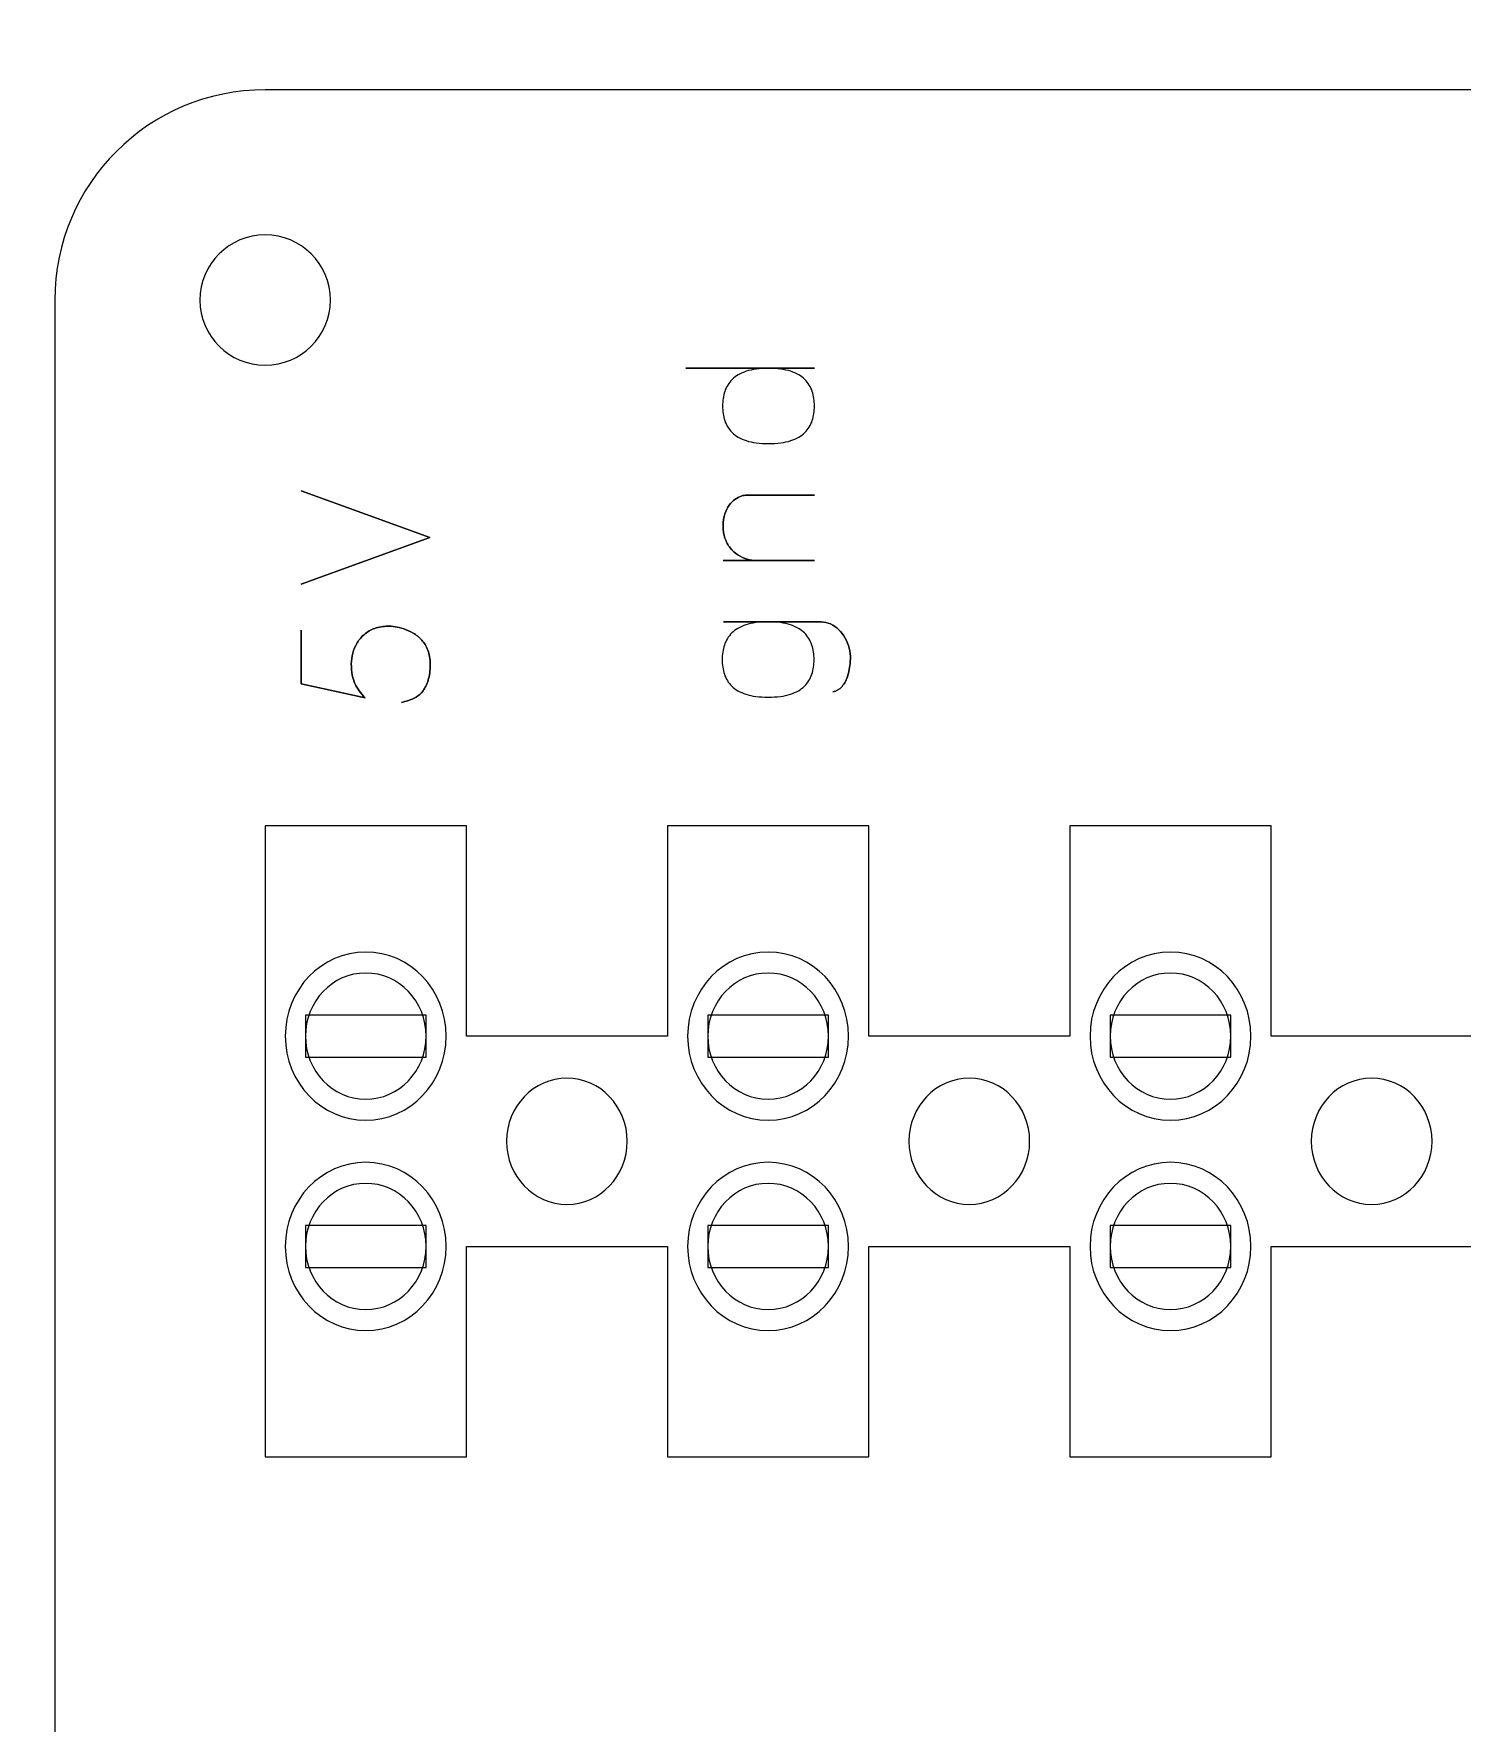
# Model space of a CAD drawing. Extents: x -1020 to 856, y -646 to 1108.
# Drawn here: x 450.5 to 484.46, y 705.16 to 745.33 of the extents above; entities that cross this region are included whole.
import ezdxf

# ---------------------------------------------------------------- set-up
doc = ezdxf.new("R2010")
doc.units = 0
doc.header["$MEASUREMENT"] = 0
doc.layers.add('LAYER_1', color=7, linetype='CONTINUOUS')

msp = doc.modelspace()

# ---------------------------------------------------------------- linework, layer by layer
at = {"layer": 'LAYER_1', "color": 250}
for points, knots in [([(581.5, 670), (581.5, 670), (581.5, 793), (581.5, 793), (581.5, 793), (581.5, 795.761), (579.261, 798), (576.5, 798), (576.5, 798), (576.5, 798), (333.5, 798), (333.5, 798), (333.5, 798), (330.739, 798), (328.5, 795.761), (328.5, 793), (328.5, 793), (328.5, 793), (328.5, 670), (328.5, 670), (328.5, 670), (328.5, 667.239), (330.739, 665), (333.5, 665), (333.5, 665), (333.5, 665), (576.5, 665), (576.5, 665), (576.5, 665), (579.261, 665), (581.5, 667.239), (581.5, 670)], [0, 0, 0, 0, 0.125, 0.125, 0.125, 0.125, 0.25, 0.25, 0.25, 0.25, 0.375, 0.375, 0.375, 0.375, 0.5, 0.5, 0.5, 0.5, 0.625, 0.625, 0.625, 0.625, 0.75, 0.75, 0.75, 0.75, 0.875, 0.875, 0.875, 0.875, 1, 1, 1, 1]), ([(566, 679), (566, 679), (456, 679), (456, 679), (456, 679), (453.2391, 679), (451, 681.2391), (451, 684), (451, 684), (451, 684), (451, 739), (451, 739), (451, 739), (451, 741.7609), (453.2391, 744), (456, 744), (456, 744), (456, 744), (566, 744), (566, 744), (566, 744), (568.7609, 744), (571, 741.7609), (571, 739), (571, 739), (571, 739), (571, 684), (571, 684), (571, 684), (571, 681.2391), (568.7609, 679), (566, 679)], [0, 0, 0, 0, 0.125, 0.125, 0.125, 0.125, 0.25, 0.25, 0.25, 0.25, 0.375, 0.375, 0.375, 0.375, 0.5, 0.5, 0.5, 0.5, 0.625, 0.625, 0.625, 0.625, 0.75, 0.75, 0.75, 0.75, 0.875, 0.875, 0.875, 0.875, 1, 1, 1, 1]), ([(454.45, 739), (454.45, 739.8559), (455.1441, 740.55), (456, 740.55), (456, 740.55), (456.8559, 740.55), (457.55, 739.8559), (457.55, 739), (457.55, 739), (457.55, 738.1441), (456.8559, 737.45), (456, 737.45), (456, 737.45), (455.1441, 737.45), (454.45, 738.1441), (454.45, 739)], [0, 0, 0, 0, 0.25, 0.25, 0.25, 0.25, 0.5, 0.5, 0.5, 0.5, 0.75, 0.75, 0.75, 0.75, 1, 1, 1, 1]), ([(454.45, 739), (454.45, 739.8559), (455.1441, 740.55), (456, 740.55), (456, 740.55), (456.8559, 740.55), (457.55, 739.8559), (457.55, 739), (457.55, 739), (457.55, 738.1441), (456.8559, 737.45), (456, 737.45), (456, 737.45), (455.1441, 737.45), (454.45, 738.1441), (454.45, 739)], [0, 0, 0, 0, 0.25, 0.25, 0.25, 0.25, 0.5, 0.5, 0.5, 0.5, 0.75, 0.75, 0.75, 0.75, 1, 1, 1, 1]), ([(465.9971, 737.3814), (465.9971, 737.3814), (469.0578, 737.3814), (469.0578, 737.3814), (469.0578, 737.3814), (469.0578, 737.3814), (465.9971, 737.3814), (465.9971, 737.3814)], [0, 0, 0, 0, 0.5, 0.5, 0.5, 0.5, 1, 1, 1, 1]), ([(466.8734, 736.4797), (466.8727, 736.6032), (466.8896, 736.7189), (466.9249, 736.8269), (466.9249, 736.8269), (466.9602, 736.9348), (467.0195, 737.0301), (467.102, 737.1126), (467.102, 737.1126), (467.1846, 737.1952), (467.2967, 737.2594), (467.4379, 737.3059), (467.4379, 737.3059), (467.579, 737.3525), (467.7546, 737.3765), (467.9656, 737.3772), (467.9656, 737.3772), (468.1766, 737.3765), (468.3522, 737.3525), (468.4934, 737.3059), (468.4934, 737.3059), (468.6345, 737.2594), (468.7467, 737.1952), (468.8292, 737.1126), (468.8292, 737.1126), (468.9118, 737.0301), (468.971, 736.9348), (469.0063, 736.8269), (469.0063, 736.8269), (469.0416, 736.7189), (469.0585, 736.6032), (469.0578, 736.4797), (469.0578, 736.4797), (469.0585, 736.3563), (469.0416, 736.2405), (469.0063, 736.1333), (469.0063, 736.1333), (468.971, 736.0253), (468.9118, 735.9308), (468.8292, 735.849), (468.8292, 735.849), (468.7467, 735.7671), (468.6345, 735.7029), (468.4934, 735.6571), (468.4934, 735.6571), (468.3522, 735.6105), (468.1766, 735.5872), (467.9656, 735.5865), (467.9656, 735.5865), (467.7546, 735.5872), (467.579, 735.6105), (467.4379, 735.6571), (467.4379, 735.6571), (467.2967, 735.7029), (467.1846, 735.7671), (467.102, 735.849), (467.102, 735.849), (467.0195, 735.9308), (466.9602, 736.0253), (466.9249, 736.1333), (466.9249, 736.1333), (466.8896, 736.2405), (466.8727, 736.3563), (466.8734, 736.4797)], [0, 0, 0, 0, 0.0625, 0.0625, 0.0625, 0.0625, 0.125, 0.125, 0.125, 0.125, 0.1875, 0.1875, 0.1875, 0.1875, 0.25, 0.25, 0.25, 0.25, 0.3125, 0.3125, 0.3125, 0.3125, 0.375, 0.375, 0.375, 0.375, 0.4375, 0.4375, 0.4375, 0.4375, 0.5, 0.5, 0.5, 0.5, 0.5625, 0.5625, 0.5625, 0.5625, 0.625, 0.625, 0.625, 0.625, 0.6875, 0.6875, 0.6875, 0.6875, 0.75, 0.75, 0.75, 0.75, 0.8125, 0.8125, 0.8125, 0.8125, 0.875, 0.875, 0.875, 0.875, 0.9375, 0.9375, 0.9375, 0.9375, 1, 1, 1, 1]), ([(466.8734, 736.4797), (466.8727, 736.6032), (466.8896, 736.7189), (466.9249, 736.8269), (466.9249, 736.8269), (466.9602, 736.9348), (467.0195, 737.0301), (467.102, 737.1126), (467.102, 737.1126), (467.1846, 737.1952), (467.2967, 737.2594), (467.4379, 737.3059), (467.4379, 737.3059), (467.579, 737.3525), (467.7546, 737.3765), (467.9656, 737.3772), (467.9656, 737.3772), (468.1766, 737.3765), (468.3522, 737.3525), (468.4934, 737.3059), (468.4934, 737.3059), (468.6345, 737.2594), (468.7467, 737.1952), (468.8292, 737.1126), (468.8292, 737.1126), (468.9118, 737.0301), (468.971, 736.9348), (469.0063, 736.8269), (469.0063, 736.8269), (469.0416, 736.7189), (469.0585, 736.6032), (469.0578, 736.4797), (469.0578, 736.4797), (469.0585, 736.3563), (469.0416, 736.2405), (469.0063, 736.1333), (469.0063, 736.1333), (468.971, 736.0253), (468.9118, 735.9308), (468.8292, 735.849), (468.8292, 735.849), (468.7467, 735.7671), (468.6345, 735.7029), (468.4934, 735.6571), (468.4934, 735.6571), (468.3522, 735.6105), (468.1766, 735.5872), (467.9656, 735.5865), (467.9656, 735.5865), (467.7546, 735.5872), (467.579, 735.6105), (467.4379, 735.6571), (467.4379, 735.6571), (467.2967, 735.7029), (467.1846, 735.7671), (467.102, 735.849), (467.102, 735.849), (467.0195, 735.9308), (466.9602, 736.0253), (466.9249, 736.1333), (466.9249, 736.1333), (466.8896, 736.2405), (466.8727, 736.3563), (466.8734, 736.4797)], [0, 0, 0, 0, 0.0625, 0.0625, 0.0625, 0.0625, 0.125, 0.125, 0.125, 0.125, 0.1875, 0.1875, 0.1875, 0.1875, 0.25, 0.25, 0.25, 0.25, 0.3125, 0.3125, 0.3125, 0.3125, 0.375, 0.375, 0.375, 0.375, 0.4375, 0.4375, 0.4375, 0.4375, 0.5, 0.5, 0.5, 0.5, 0.5625, 0.5625, 0.5625, 0.5625, 0.625, 0.625, 0.625, 0.625, 0.6875, 0.6875, 0.6875, 0.6875, 0.75, 0.75, 0.75, 0.75, 0.8125, 0.8125, 0.8125, 0.8125, 0.875, 0.875, 0.875, 0.875, 0.9375, 0.9375, 0.9375, 0.9375, 1, 1, 1, 1]), ([(456.8586, 734.4635), (456.8586, 734.4635), (459.9108, 733.3544), (459.9108, 733.3544), (459.9108, 733.3544), (459.9108, 733.3544), (456.8586, 732.2453), (456.8586, 732.2453), (456.8586, 732.2453), (456.8586, 732.2453), (459.9108, 733.3544), (459.9108, 733.3544), (459.9108, 733.3544), (459.9108, 733.3544), (456.8586, 734.4635), (456.8586, 734.4635)], [0, 0, 0, 0, 0.25, 0.25, 0.25, 0.25, 0.5, 0.5, 0.5, 0.5, 0.75, 0.75, 0.75, 0.75, 1, 1, 1, 1]), ([(469.0578, 734.363), (469.0571, 734.363), (469.0366, 734.363), (468.9964, 734.363), (468.9964, 734.363), (468.9569, 734.363), (468.9026, 734.363), (468.8341, 734.363), (468.8341, 734.363), (468.765, 734.363), (468.6874, 734.363), (468.5999, 734.363), (468.5999, 734.363), (468.5131, 734.363), (468.4221, 734.363), (468.3269, 734.363), (468.3269, 734.363), (468.2309, 734.363), (468.1371, 734.363), (468.0439, 734.363), (468.0439, 734.363), (467.9508, 734.363), (467.8633, 734.363), (467.7829, 734.363), (467.7829, 734.363), (467.7017, 734.363), (467.6326, 734.363), (467.574, 734.363), (467.574, 734.363), (467.5162, 734.363), (467.4745, 734.363), (467.4491, 734.363), (467.4491, 734.363), (467.4096, 734.363), (467.3652, 734.3553), (467.3165, 734.3384), (467.3165, 734.3384), (467.2671, 734.3221), (467.2177, 734.296), (467.1683, 734.26), (467.1683, 734.26), (467.1182, 734.2241), (467.0724, 734.1782), (467.03, 734.121), (467.03, 734.121), (466.9877, 734.0632), (466.9538, 733.994), (466.9277, 733.9136), (466.9277, 733.9136), (466.9016, 733.8325), (466.8875, 733.7379), (466.8861, 733.6307), (466.8861, 733.6307), (466.8861, 733.522), (466.9009, 733.424), (466.9306, 733.3365), (466.9306, 733.3365), (466.9609, 733.249), (467.0025, 733.1721), (467.0554, 733.1058), (467.0554, 733.1058), (467.1084, 733.0394), (467.169, 732.9844), (467.2382, 732.94), (467.2382, 732.94), (467.3066, 732.8948), (467.3793, 732.8616), (467.4569, 732.8391), (467.4569, 732.8391), (467.5338, 732.8165), (467.6121, 732.8052), (467.6904, 732.8052), (467.6904, 732.8052), (467.6121, 732.8052), (467.5338, 732.8165), (467.4569, 732.8391), (467.4569, 732.8391), (467.3793, 732.8616), (467.3066, 732.8948), (467.2382, 732.94), (467.2382, 732.94), (467.169, 732.9844), (467.1084, 733.0394), (467.0554, 733.1058), (467.0554, 733.1058), (467.0025, 733.1721), (466.9609, 733.249), (466.9306, 733.3365), (466.9306, 733.3365), (466.9009, 733.424), (466.8861, 733.522), (466.8861, 733.6307), (466.8861, 733.6307), (466.8875, 733.7379), (466.9016, 733.8325), (466.9277, 733.9136), (466.9277, 733.9136), (466.9538, 733.994), (466.9877, 734.0632), (467.03, 734.121), (467.03, 734.121), (467.0724, 734.1782), (467.1182, 734.2241), (467.1683, 734.26), (467.1683, 734.26), (467.2177, 734.296), (467.2671, 734.3221), (467.3165, 734.3384), (467.3165, 734.3384), (467.3652, 734.3553), (467.4096, 734.363), (467.4491, 734.363), (467.4491, 734.363), (467.4745, 734.363), (467.5162, 734.363), (467.574, 734.363), (467.574, 734.363), (467.6326, 734.363), (467.7017, 734.363), (467.7829, 734.363), (467.7829, 734.363), (467.8633, 734.363), (467.9508, 734.363), (468.0439, 734.363), (468.0439, 734.363), (468.1371, 734.363), (468.2309, 734.363), (468.3269, 734.363), (468.3269, 734.363), (468.4221, 734.363), (468.5131, 734.363), (468.5999, 734.363), (468.5999, 734.363), (468.6874, 734.363), (468.765, 734.363), (468.8341, 734.363), (468.8341, 734.363), (468.9026, 734.363), (468.9569, 734.363), (468.9964, 734.363), (468.9964, 734.363), (469.0366, 734.363), (469.0571, 734.363), (469.0578, 734.363)], [0, 0, 0, 0, 0.0277778, 0.0277778, 0.0277778, 0.0277778, 0.0555556, 0.0555556, 0.0555556, 0.0555556, 0.0833333, 0.0833333, 0.0833333, 0.0833333, 0.1111111, 0.1111111, 0.1111111, 0.1111111, 0.1388889, 0.1388889, 0.1388889, 0.1388889, 0.1666667, 0.1666667, 0.1666667, 0.1666667, 0.1944444, 0.1944444, 0.1944444, 0.1944444, 0.2222222, 0.2222222, 0.2222222, 0.2222222, 0.25, 0.25, 0.25, 0.25, 0.2777778, 0.2777778, 0.2777778, 0.2777778, 0.3055556, 0.3055556, 0.3055556, 0.3055556, 0.3333333, 0.3333333, 0.3333333, 0.3333333, 0.3611111, 0.3611111, 0.3611111, 0.3611111, 0.3888889, 0.3888889, 0.3888889, 0.3888889, 0.4166667, 0.4166667, 0.4166667, 0.4166667, 0.4444444, 0.4444444, 0.4444444, 0.4444444, 0.4722222, 0.4722222, 0.4722222, 0.4722222, 0.5, 0.5, 0.5, 0.5, 0.5277778, 0.5277778, 0.5277778, 0.5277778, 0.5555556, 0.5555556, 0.5555556, 0.5555556, 0.5833333, 0.5833333, 0.5833333, 0.5833333, 0.6111111, 0.6111111, 0.6111111, 0.6111111, 0.6388889, 0.6388889, 0.6388889, 0.6388889, 0.6666667, 0.6666667, 0.6666667, 0.6666667, 0.6944444, 0.6944444, 0.6944444, 0.6944444, 0.7222222, 0.7222222, 0.7222222, 0.7222222, 0.75, 0.75, 0.75, 0.75, 0.7777778, 0.7777778, 0.7777778, 0.7777778, 0.8055556, 0.8055556, 0.8055556, 0.8055556, 0.8333333, 0.8333333, 0.8333333, 0.8333333, 0.8611111, 0.8611111, 0.8611111, 0.8611111, 0.8888889, 0.8888889, 0.8888889, 0.8888889, 0.9166667, 0.9166667, 0.9166667, 0.9166667, 0.9444444, 0.9444444, 0.9444444, 0.9444444, 0.9722222, 0.9722222, 0.9722222, 0.9722222, 1, 1, 1, 1]), ([(469.0578, 732.8052), (469.0578, 732.8052), (466.8861, 732.8052), (466.8861, 732.8052), (466.8861, 732.8052), (466.8861, 732.8052), (469.0578, 732.8052), (469.0578, 732.8052)], [0, 0, 0, 0, 0.5, 0.5, 0.5, 0.5, 1, 1, 1, 1]), ([(456.8586, 731.1489), (456.8586, 731.1489), (456.8586, 729.8789), (456.8586, 729.8789), (456.8586, 729.8789), (456.8586, 729.8789), (458.3741, 729.5402), (458.3741, 729.5402), (458.3741, 729.5402), (458.3233, 729.5995), (458.2775, 729.6559), (458.2372, 729.7103), (458.2372, 729.7103), (458.197, 729.7639), (458.1632, 729.8203), (458.1349, 729.8803), (458.1349, 729.8803), (458.1067, 729.9396), (458.0855, 730.0073), (458.0707, 730.0835), (458.0707, 730.0835), (458.0559, 730.159), (458.0481, 730.2493), (458.0481, 730.353), (458.0481, 730.353), (458.0481, 730.4377), (458.0594, 730.5224), (458.0827, 730.607), (458.0827, 730.607), (458.1053, 730.6917), (458.1399, 730.7721), (458.1857, 730.8483), (458.1857, 730.8483), (458.2323, 730.9252), (458.2902, 730.993), (458.36, 731.0522), (458.36, 731.0522), (458.4299, 731.1122), (458.5117, 731.1595), (458.6055, 731.1933), (458.6055, 731.1933), (458.6994, 731.2279), (458.8059, 731.2455), (458.9244, 731.2462), (458.9244, 731.2462), (458.9682, 731.247), (459.0232, 731.242), (459.0881, 731.2321), (459.0881, 731.2321), (459.153, 731.223), (459.2236, 731.206), (459.2984, 731.182), (459.2984, 731.182), (459.3732, 731.1581), (459.4473, 731.1242), (459.5206, 731.0812), (459.5206, 731.0812), (459.594, 731.0381), (459.661, 730.9831), (459.7217, 730.9168), (459.7217, 730.9168), (459.7824, 730.8504), (459.8311, 730.77), (459.8678, 730.6762), (459.8678, 730.6762), (459.9037, 730.5816), (459.9228, 730.4708), (459.9235, 730.3446), (459.9235, 730.3446), (459.9228, 730.1936), (459.9066, 730.0666), (459.8762, 729.9636), (459.8762, 729.9636), (459.8452, 729.8605), (459.805, 729.7766), (459.7542, 729.7117), (459.7542, 729.7117), (459.7034, 729.6461), (459.6476, 729.5953), (459.587, 729.5586), (459.587, 729.5586), (459.5263, 729.5219), (459.4656, 729.4944), (459.4049, 729.476), (459.4049, 729.476), (459.3442, 729.4577), (459.2885, 729.4436), (459.2377, 729.4344), (459.2377, 729.4344), (459.2885, 729.4436), (459.3442, 729.4577), (459.4049, 729.476), (459.4049, 729.476), (459.4656, 729.4944), (459.5263, 729.5219), (459.587, 729.5586), (459.587, 729.5586), (459.6476, 729.5953), (459.7034, 729.6461), (459.7542, 729.7117), (459.7542, 729.7117), (459.805, 729.7766), (459.8452, 729.8605), (459.8762, 729.9636), (459.8762, 729.9636), (459.9066, 730.0666), (459.9228, 730.1936), (459.9235, 730.3446), (459.9235, 730.3446), (459.9228, 730.4708), (459.9037, 730.5816), (459.8678, 730.6762), (459.8678, 730.6762), (459.8311, 730.77), (459.7824, 730.8504), (459.7217, 730.9168), (459.7217, 730.9168), (459.661, 730.9831), (459.594, 731.0381), (459.5206, 731.0812), (459.5206, 731.0812), (459.4473, 731.1242), (459.3732, 731.1581), (459.2984, 731.182), (459.2984, 731.182), (459.2236, 731.206), (459.153, 731.223), (459.0881, 731.2321), (459.0881, 731.2321), (459.0232, 731.242), (458.9682, 731.247), (458.9244, 731.2462), (458.9244, 731.2462), (458.8059, 731.2455), (458.6994, 731.2279), (458.6055, 731.1933), (458.6055, 731.1933), (458.5117, 731.1595), (458.4299, 731.1122), (458.36, 731.0522), (458.36, 731.0522), (458.2902, 730.993), (458.2323, 730.9252), (458.1857, 730.8483), (458.1857, 730.8483), (458.1399, 730.7721), (458.1053, 730.6917), (458.0827, 730.607), (458.0827, 730.607), (458.0594, 730.5224), (458.0481, 730.4377), (458.0481, 730.353), (458.0481, 730.353), (458.0481, 730.2493), (458.0559, 730.159), (458.0707, 730.0835), (458.0707, 730.0835), (458.0855, 730.0073), (458.1067, 729.9396), (458.1349, 729.8803), (458.1349, 729.8803), (458.1632, 729.8203), (458.197, 729.7639), (458.2372, 729.7103), (458.2372, 729.7103), (458.2775, 729.6559), (458.3233, 729.5995), (458.3741, 729.5402), (458.3741, 729.5402), (458.3741, 729.5402), (456.8586, 729.8789), (456.8586, 729.8789), (456.8586, 729.8789), (456.8586, 729.8789), (456.8586, 731.1489), (456.8586, 731.1489)], [0, 0, 0, 0, 0.0227273, 0.0227273, 0.0227273, 0.0227273, 0.0454545, 0.0454545, 0.0454545, 0.0454545, 0.0681818, 0.0681818, 0.0681818, 0.0681818, 0.0909091, 0.0909091, 0.0909091, 0.0909091, 0.1136364, 0.1136364, 0.1136364, 0.1136364, 0.1363636, 0.1363636, 0.1363636, 0.1363636, 0.1590909, 0.1590909, 0.1590909, 0.1590909, 0.1818182, 0.1818182, 0.1818182, 0.1818182, 0.2045455, 0.2045455, 0.2045455, 0.2045455, 0.2272727, 0.2272727, 0.2272727, 0.2272727, 0.25, 0.25, 0.25, 0.25, 0.2727273, 0.2727273, 0.2727273, 0.2727273, 0.2954545, 0.2954545, 0.2954545, 0.2954545, 0.3181818, 0.3181818, 0.3181818, 0.3181818, 0.3409091, 0.3409091, 0.3409091, 0.3409091, 0.3636364, 0.3636364, 0.3636364, 0.3636364, 0.3863636, 0.3863636, 0.3863636, 0.3863636, 0.4090909, 0.4090909, 0.4090909, 0.4090909, 0.4318182, 0.4318182, 0.4318182, 0.4318182, 0.4545455, 0.4545455, 0.4545455, 0.4545455, 0.4772727, 0.4772727, 0.4772727, 0.4772727, 0.5, 0.5, 0.5, 0.5, 0.5227273, 0.5227273, 0.5227273, 0.5227273, 0.5454545, 0.5454545, 0.5454545, 0.5454545, 0.5681818, 0.5681818, 0.5681818, 0.5681818, 0.5909091, 0.5909091, 0.5909091, 0.5909091, 0.6136364, 0.6136364, 0.6136364, 0.6136364, 0.6363636, 0.6363636, 0.6363636, 0.6363636, 0.6590909, 0.6590909, 0.6590909, 0.6590909, 0.6818182, 0.6818182, 0.6818182, 0.6818182, 0.7045455, 0.7045455, 0.7045455, 0.7045455, 0.7272727, 0.7272727, 0.7272727, 0.7272727, 0.75, 0.75, 0.75, 0.75, 0.7727273, 0.7727273, 0.7727273, 0.7727273, 0.7954545, 0.7954545, 0.7954545, 0.7954545, 0.8181818, 0.8181818, 0.8181818, 0.8181818, 0.8409091, 0.8409091, 0.8409091, 0.8409091, 0.8636364, 0.8636364, 0.8636364, 0.8636364, 0.8863636, 0.8863636, 0.8863636, 0.8863636, 0.9090909, 0.9090909, 0.9090909, 0.9090909, 0.9318182, 0.9318182, 0.9318182, 0.9318182, 0.9545455, 0.9545455, 0.9545455, 0.9545455, 0.9772727, 0.9772727, 0.9772727, 0.9772727, 1, 1, 1, 1]), ([(466.865, 730.4515), (466.8642, 730.575), (466.8812, 730.6907), (466.9165, 730.7987), (466.9165, 730.7987), (466.9517, 730.9066), (467.011, 731.0019), (467.0935, 731.0844), (467.0935, 731.0844), (467.1761, 731.167), (467.2883, 731.2312), (467.4294, 731.2777), (467.4294, 731.2777), (467.5705, 731.3243), (467.7462, 731.3483), (467.9571, 731.349), (467.9571, 731.349), (468.1681, 731.3483), (468.3438, 731.3243), (468.4849, 731.2777), (468.4849, 731.2777), (468.626, 731.2312), (468.7382, 731.167), (468.8207, 731.0844), (468.8207, 731.0844), (468.9033, 731.0019), (468.9626, 730.9066), (468.9978, 730.7987), (468.9978, 730.7987), (469.0331, 730.6907), (469.05, 730.575), (469.0493, 730.4515), (469.0493, 730.4515), (469.05, 730.3281), (469.0331, 730.2123), (468.9978, 730.1051), (468.9978, 730.1051), (468.9626, 729.9971), (468.9033, 729.9026), (468.8207, 729.8208), (468.8207, 729.8208), (468.7382, 729.7389), (468.626, 729.6747), (468.4849, 729.6289), (468.4849, 729.6289), (468.3438, 729.5823), (468.1681, 729.559), (467.9571, 729.5583), (467.9571, 729.5583), (467.7462, 729.559), (467.5705, 729.5823), (467.4294, 729.6289), (467.4294, 729.6289), (467.2883, 729.6747), (467.1761, 729.7389), (467.0935, 729.8208), (467.0935, 729.8208), (467.011, 729.9026), (466.9517, 729.9971), (466.9165, 730.1051), (466.9165, 730.1051), (466.8812, 730.2123), (466.8642, 730.3281), (466.865, 730.4515)], [0, 0, 0, 0, 0.0625, 0.0625, 0.0625, 0.0625, 0.125, 0.125, 0.125, 0.125, 0.1875, 0.1875, 0.1875, 0.1875, 0.25, 0.25, 0.25, 0.25, 0.3125, 0.3125, 0.3125, 0.3125, 0.375, 0.375, 0.375, 0.375, 0.4375, 0.4375, 0.4375, 0.4375, 0.5, 0.5, 0.5, 0.5, 0.5625, 0.5625, 0.5625, 0.5625, 0.625, 0.625, 0.625, 0.625, 0.6875, 0.6875, 0.6875, 0.6875, 0.75, 0.75, 0.75, 0.75, 0.8125, 0.8125, 0.8125, 0.8125, 0.875, 0.875, 0.875, 0.875, 0.9375, 0.9375, 0.9375, 0.9375, 1, 1, 1, 1]), ([(466.865, 730.4515), (466.8642, 730.575), (466.8812, 730.6907), (466.9165, 730.7987), (466.9165, 730.7987), (466.9517, 730.9066), (467.011, 731.0019), (467.0935, 731.0844), (467.0935, 731.0844), (467.1761, 731.167), (467.2883, 731.2312), (467.4294, 731.2777), (467.4294, 731.2777), (467.5705, 731.3243), (467.7462, 731.3483), (467.9571, 731.349), (467.9571, 731.349), (468.1681, 731.3483), (468.3438, 731.3243), (468.4849, 731.2777), (468.4849, 731.2777), (468.626, 731.2312), (468.7382, 731.167), (468.8207, 731.0844), (468.8207, 731.0844), (468.9033, 731.0019), (468.9626, 730.9066), (468.9978, 730.7987), (468.9978, 730.7987), (469.0331, 730.6907), (469.05, 730.575), (469.0493, 730.4515), (469.0493, 730.4515), (469.05, 730.3281), (469.0331, 730.2123), (468.9978, 730.1051), (468.9978, 730.1051), (468.9626, 729.9971), (468.9033, 729.9026), (468.8207, 729.8208), (468.8207, 729.8208), (468.7382, 729.7389), (468.626, 729.6747), (468.4849, 729.6289), (468.4849, 729.6289), (468.3438, 729.5823), (468.1681, 729.559), (467.9571, 729.5583), (467.9571, 729.5583), (467.7462, 729.559), (467.5705, 729.5823), (467.4294, 729.6289), (467.4294, 729.6289), (467.2883, 729.6747), (467.1761, 729.7389), (467.0935, 729.8208), (467.0935, 729.8208), (467.011, 729.9026), (466.9517, 729.9971), (466.9165, 730.1051), (466.9165, 730.1051), (466.8812, 730.2123), (466.8642, 730.3281), (466.865, 730.4515)], [0, 0, 0, 0, 0.0625, 0.0625, 0.0625, 0.0625, 0.125, 0.125, 0.125, 0.125, 0.1875, 0.1875, 0.1875, 0.1875, 0.25, 0.25, 0.25, 0.25, 0.3125, 0.3125, 0.3125, 0.3125, 0.375, 0.375, 0.375, 0.375, 0.4375, 0.4375, 0.4375, 0.4375, 0.5, 0.5, 0.5, 0.5, 0.5625, 0.5625, 0.5625, 0.5625, 0.625, 0.625, 0.625, 0.625, 0.6875, 0.6875, 0.6875, 0.6875, 0.75, 0.75, 0.75, 0.75, 0.8125, 0.8125, 0.8125, 0.8125, 0.875, 0.875, 0.875, 0.875, 0.9375, 0.9375, 0.9375, 0.9375, 1, 1, 1, 1]), ([(469.4981, 729.6853), (469.5827, 729.7015), (469.6554, 729.7446), (469.7147, 729.8137), (469.7147, 729.8137), (469.7746, 729.8828), (469.8212, 729.9732), (469.8544, 730.0846), (469.8544, 730.0846), (469.8875, 730.1954), (469.9073, 730.3224), (469.9129, 730.4642), (469.9129, 730.4642), (469.915, 730.551), (469.9052, 730.6371), (469.8833, 730.7217), (469.8833, 730.7217), (469.8607, 730.8071), (469.8283, 730.8868), (469.7859, 730.9623), (469.7859, 730.9623), (469.7436, 731.0371), (469.6928, 731.1042), (469.6342, 731.162), (469.6342, 731.162), (469.575, 731.2199), (469.5108, 731.265), (469.4395, 731.2982), (469.4395, 731.2982), (469.3682, 731.3313), (469.2935, 731.3483), (469.2144, 731.349), (469.2144, 731.349), (469.1636, 731.349), (469.0924, 731.349), (469.0007, 731.349), (469.0007, 731.349), (468.9089, 731.349), (468.8038, 731.349), (468.6846, 731.349), (468.6846, 731.349), (468.566, 731.349), (468.4397, 731.349), (468.3071, 731.349), (468.3071, 731.349), (468.1737, 731.349), (468.0411, 731.349), (467.9078, 731.349), (467.9078, 731.349), (467.7737, 731.349), (467.6467, 731.349), (467.5268, 731.349), (467.5268, 731.349), (467.4061, 731.349), (467.2989, 731.349), (467.205, 731.349), (467.205, 731.349), (467.1105, 731.349), (467.0364, 731.349), (466.9821, 731.349), (466.9821, 731.349), (466.9277, 731.349), (466.9002, 731.349), (466.8988, 731.349), (466.8988, 731.349), (466.9002, 731.349), (466.9277, 731.349), (466.9821, 731.349), (466.9821, 731.349), (467.0364, 731.349), (467.1105, 731.349), (467.205, 731.349), (467.205, 731.349), (467.2989, 731.349), (467.4061, 731.349), (467.5268, 731.349), (467.5268, 731.349), (467.6467, 731.349), (467.7737, 731.349), (467.9078, 731.349), (467.9078, 731.349), (468.0411, 731.349), (468.1737, 731.349), (468.3071, 731.349), (468.3071, 731.349), (468.4397, 731.349), (468.566, 731.349), (468.6846, 731.349), (468.6846, 731.349), (468.8038, 731.349), (468.9089, 731.349), (469.0007, 731.349), (469.0007, 731.349), (469.0924, 731.349), (469.1636, 731.349), (469.2144, 731.349), (469.2144, 731.349), (469.2935, 731.3483), (469.3682, 731.3313), (469.4395, 731.2982), (469.4395, 731.2982), (469.5108, 731.265), (469.575, 731.2199), (469.6342, 731.162), (469.6342, 731.162), (469.6928, 731.1042), (469.7436, 731.0371), (469.7859, 730.9623), (469.7859, 730.9623), (469.8283, 730.8868), (469.8607, 730.8071), (469.8833, 730.7217), (469.8833, 730.7217), (469.9052, 730.6371), (469.915, 730.551), (469.9129, 730.4642), (469.9129, 730.4642), (469.9073, 730.3224), (469.8875, 730.1954), (469.8544, 730.0846), (469.8544, 730.0846), (469.8212, 729.9732), (469.7746, 729.8828), (469.7147, 729.8137), (469.7147, 729.8137), (469.6554, 729.7446), (469.5827, 729.7015), (469.4981, 729.6853)], [0, 0, 0, 0, 0.03125, 0.03125, 0.03125, 0.03125, 0.0625, 0.0625, 0.0625, 0.0625, 0.09375, 0.09375, 0.09375, 0.09375, 0.125, 0.125, 0.125, 0.125, 0.15625, 0.15625, 0.15625, 0.15625, 0.1875, 0.1875, 0.1875, 0.1875, 0.21875, 0.21875, 0.21875, 0.21875, 0.25, 0.25, 0.25, 0.25, 0.28125, 0.28125, 0.28125, 0.28125, 0.3125, 0.3125, 0.3125, 0.3125, 0.34375, 0.34375, 0.34375, 0.34375, 0.375, 0.375, 0.375, 0.375, 0.40625, 0.40625, 0.40625, 0.40625, 0.4375, 0.4375, 0.4375, 0.4375, 0.46875, 0.46875, 0.46875, 0.46875, 0.5, 0.5, 0.5, 0.5, 0.53125, 0.53125, 0.53125, 0.53125, 0.5625, 0.5625, 0.5625, 0.5625, 0.59375, 0.59375, 0.59375, 0.59375, 0.625, 0.625, 0.625, 0.625, 0.65625, 0.65625, 0.65625, 0.65625, 0.6875, 0.6875, 0.6875, 0.6875, 0.71875, 0.71875, 0.71875, 0.71875, 0.75, 0.75, 0.75, 0.75, 0.78125, 0.78125, 0.78125, 0.78125, 0.8125, 0.8125, 0.8125, 0.8125, 0.84375, 0.84375, 0.84375, 0.84375, 0.875, 0.875, 0.875, 0.875, 0.90625, 0.90625, 0.90625, 0.90625, 0.9375, 0.9375, 0.9375, 0.9375, 0.96875, 0.96875, 0.96875, 0.96875, 1, 1, 1, 1]), ([(484.6957, 711.5), (484.6957, 711.5), (484.6957, 716.5), (484.6957, 716.5), (484.6957, 716.5), (484.6957, 716.5), (479.913, 716.5), (479.913, 716.5), (479.913, 716.5), (479.913, 716.5), (479.913, 711.5), (479.913, 711.5), (479.913, 711.5), (479.913, 711.5), (475.1304, 711.5), (475.1304, 711.5), (475.1304, 711.5), (475.1304, 711.5), (475.1304, 716.5), (475.1304, 716.5), (475.1304, 716.5), (475.1304, 716.5), (470.3478, 716.5), (470.3478, 716.5), (470.3478, 716.5), (470.3478, 716.5), (470.3478, 711.5), (470.3478, 711.5), (470.3478, 711.5), (470.3478, 711.5), (465.5652, 711.5), (465.5652, 711.5), (465.5652, 711.5), (465.5652, 711.5), (465.5652, 716.5), (465.5652, 716.5), (465.5652, 716.5), (465.5652, 716.5), (460.7826, 716.5), (460.7826, 716.5), (460.7826, 716.5), (460.7826, 716.5), (460.7826, 711.5), (460.7826, 711.5), (460.7826, 711.5), (460.7826, 711.5), (456, 711.5), (456, 711.5), (456, 711.5), (456, 711.5), (456, 716.5), (456, 716.5), (456, 716.5), (456, 716.5), (456, 721.5), (456, 721.5), (456, 721.5), (456, 721.5), (456, 726.5), (456, 726.5), (456, 726.5), (456, 726.5), (460.7826, 726.5), (460.7826, 726.5), (460.7826, 726.5), (460.7826, 726.5), (460.7826, 721.5), (460.7826, 721.5), (460.7826, 721.5), (460.7826, 721.5), (465.5652, 721.5), (465.5652, 721.5), (465.5652, 721.5), (465.5652, 721.5), (465.5652, 726.5), (465.5652, 726.5), (465.5652, 726.5), (465.5652, 726.5), (470.3478, 726.5), (470.3478, 726.5), (470.3478, 726.5), (470.3478, 726.5), (470.3478, 721.5), (470.3478, 721.5), (470.3478, 721.5), (470.3478, 721.5), (475.1304, 721.5), (475.1304, 721.5), (475.1304, 721.5), (475.1304, 721.5), (475.1304, 726.5), (475.1304, 726.5), (475.1304, 726.5), (475.1304, 726.5), (479.913, 726.5), (479.913, 726.5), (479.913, 726.5), (479.913, 726.5), (479.913, 721.5), (479.913, 721.5), (479.913, 721.5), (479.913, 721.5), (484.6957, 721.5), (484.6957, 721.5), (484.6957, 721.5), (484.6957, 721.5), (484.6957, 726.5), (484.6957, 726.5), (484.6957, 726.5), (484.6957, 726.5), (489.4783, 726.5), (489.4783, 726.5), (489.4783, 726.5), (489.4783, 726.5), (489.4783, 721.5), (489.4783, 721.5), (489.4783, 721.5), (489.4783, 721.5), (494.2609, 721.5), (494.2609, 721.5), (494.2609, 721.5), (494.2609, 721.5), (494.2609, 726.5), (494.2609, 726.5), (494.2609, 726.5), (494.2609, 726.5), (499.0435, 726.5), (499.0435, 726.5), (499.0435, 726.5), (499.0435, 726.5), (499.0435, 721.5), (499.0435, 721.5), (499.0435, 721.5), (499.0435, 721.5), (503.8261, 721.5), (503.8261, 721.5), (503.8261, 721.5), (503.8261, 721.5), (503.8261, 726.5), (503.8261, 726.5), (503.8261, 726.5), (503.8261, 726.5), (508.6087, 726.5), (508.6087, 726.5), (508.6087, 726.5), (508.6087, 726.5), (508.6087, 721.5), (508.6087, 721.5), (508.6087, 721.5), (508.6087, 721.5), (513.3913, 721.5), (513.3913, 721.5), (513.3913, 721.5), (513.3913, 721.5), (513.3913, 726.5), (513.3913, 726.5), (513.3913, 726.5), (513.3913, 726.5), (518.1739, 726.5), (518.1739, 726.5), (518.1739, 726.5), (518.1739, 726.5), (518.1739, 721.5), (518.1739, 721.5), (518.1739, 721.5), (518.1739, 721.5), (522.9565, 721.5), (522.9565, 721.5), (522.9565, 721.5), (522.9565, 721.5), (522.9565, 726.5), (522.9565, 726.5), (522.9565, 726.5), (522.9565, 726.5), (527.7391, 726.5), (527.7391, 726.5), (527.7391, 726.5), (527.7391, 726.5), (527.7391, 721.5), (527.7391, 721.5), (527.7391, 721.5), (527.7391, 721.5), (532.5217, 721.5), (532.5217, 721.5), (532.5217, 721.5), (532.5217, 721.5), (532.5217, 726.5), (532.5217, 726.5), (532.5217, 726.5), (532.5217, 726.5), (537.3043, 726.5), (537.3043, 726.5), (537.3043, 726.5), (537.3043, 726.5), (537.3043, 721.5), (537.3043, 721.5), (537.3043, 721.5), (537.3043, 721.5), (542.087, 721.5), (542.087, 721.5), (542.087, 721.5), (542.087, 721.5), (542.087, 726.5), (542.087, 726.5), (542.087, 726.5), (542.087, 726.5), (546.8696, 726.5), (546.8696, 726.5), (546.8696, 726.5), (546.8696, 726.5), (546.8696, 721.5), (546.8696, 721.5), (546.8696, 721.5), (546.8696, 721.5), (551.6522, 721.5), (551.6522, 721.5), (551.6522, 721.5), (551.6522, 721.5), (551.6522, 726.5), (551.6522, 726.5), (551.6522, 726.5), (551.6522, 726.5), (556.4348, 726.5), (556.4348, 726.5), (556.4348, 726.5), (556.4348, 726.5), (556.4348, 721.5), (556.4348, 721.5), (556.4348, 721.5), (556.4348, 721.5), (561.2174, 721.5), (561.2174, 721.5), (561.2174, 721.5), (561.2174, 721.5), (561.2174, 726.5), (561.2174, 726.5), (561.2174, 726.5), (561.2174, 726.5), (566, 726.5), (566, 726.5), (566, 726.5), (566, 726.5), (566, 711.5), (566, 711.5), (566, 711.5), (566, 711.5), (561.2174, 711.5), (561.2174, 711.5), (561.2174, 711.5), (561.2174, 711.5), (561.2174, 716.5), (561.2174, 716.5), (561.2174, 716.5), (561.2174, 716.5), (556.4348, 716.5), (556.4348, 716.5), (556.4348, 716.5), (556.4348, 716.5), (556.4348, 711.5), (556.4348, 711.5), (556.4348, 711.5), (556.4348, 711.5), (551.6522, 711.5), (551.6522, 711.5), (551.6522, 711.5), (551.6522, 711.5), (551.6522, 716.5), (551.6522, 716.5), (551.6522, 716.5), (551.6522, 716.5), (546.8696, 716.5), (546.8696, 716.5), (546.8696, 716.5), (546.8696, 716.5), (546.8696, 711.5), (546.8696, 711.5), (546.8696, 711.5), (546.8696, 711.5), (542.087, 711.5), (542.087, 711.5), (542.087, 711.5), (542.087, 711.5), (542.087, 716.5), (542.087, 716.5), (542.087, 716.5), (542.087, 716.5), (537.3043, 716.5), (537.3043, 716.5), (537.3043, 716.5), (537.3043, 716.5), (537.3043, 711.5), (537.3043, 711.5), (537.3043, 711.5), (537.3043, 711.5), (532.5217, 711.5), (532.5217, 711.5), (532.5217, 711.5), (532.5217, 711.5), (532.5217, 716.5), (532.5217, 716.5), (532.5217, 716.5), (532.5217, 716.5), (527.7391, 716.5), (527.7391, 716.5), (527.7391, 716.5), (527.7391, 716.5), (527.7391, 711.5), (527.7391, 711.5), (527.7391, 711.5), (527.7391, 711.5), (522.9565, 711.5), (522.9565, 711.5), (522.9565, 711.5), (522.9565, 711.5), (522.9565, 716.5), (522.9565, 716.5), (522.9565, 716.5), (522.9565, 716.5), (518.1739, 716.5), (518.1739, 716.5), (518.1739, 716.5), (518.1739, 716.5), (518.1739, 711.5), (518.1739, 711.5), (518.1739, 711.5), (518.1739, 711.5), (513.3913, 711.5), (513.3913, 711.5), (513.3913, 711.5), (513.3913, 711.5), (513.3913, 716.5), (513.3913, 716.5), (513.3913, 716.5), (513.3913, 716.5), (508.6087, 716.5), (508.6087, 716.5), (508.6087, 716.5), (508.6087, 716.5), (508.6087, 711.5), (508.6087, 711.5), (508.6087, 711.5), (508.6087, 711.5), (503.8261, 711.5), (503.8261, 711.5), (503.8261, 711.5), (503.8261, 711.5), (503.8261, 716.5), (503.8261, 716.5), (503.8261, 716.5), (503.8261, 716.5), (499.0435, 716.5), (499.0435, 716.5), (499.0435, 716.5), (499.0435, 716.5), (499.0435, 711.5), (499.0435, 711.5), (499.0435, 711.5), (499.0435, 711.5), (494.2609, 711.5), (494.2609, 711.5), (494.2609, 711.5), (494.2609, 711.5), (494.2609, 716.5), (494.2609, 716.5), (494.2609, 716.5), (494.2609, 716.5), (489.4783, 716.5), (489.4783, 716.5), (489.4783, 716.5), (489.4783, 716.5), (489.4783, 711.5), (489.4783, 711.5), (489.4783, 711.5), (489.4783, 711.5), (484.6957, 711.5), (484.6957, 711.5)], [0, 0, 0, 0, 0.0106383, 0.0106383, 0.0106383, 0.0106383, 0.0212766, 0.0212766, 0.0212766, 0.0212766, 0.0319149, 0.0319149, 0.0319149, 0.0319149, 0.0425532, 0.0425532, 0.0425532, 0.0425532, 0.0531915, 0.0531915, 0.0531915, 0.0531915, 0.0638298, 0.0638298, 0.0638298, 0.0638298, 0.0744681, 0.0744681, 0.0744681, 0.0744681, 0.0851064, 0.0851064, 0.0851064, 0.0851064, 0.0957447, 0.0957447, 0.0957447, 0.0957447, 0.106383, 0.106383, 0.106383, 0.106383, 0.1170213, 0.1170213, 0.1170213, 0.1170213, 0.1276596, 0.1276596, 0.1276596, 0.1276596, 0.1382979, 0.1382979, 0.1382979, 0.1382979, 0.1489362, 0.1489362, 0.1489362, 0.1489362, 0.1595745, 0.1595745, 0.1595745, 0.1595745, 0.1702128, 0.1702128, 0.1702128, 0.1702128, 0.1808511, 0.1808511, 0.1808511, 0.1808511, 0.1914894, 0.1914894, 0.1914894, 0.1914894, 0.2021277, 0.2021277, 0.2021277, 0.2021277, 0.212766, 0.212766, 0.212766, 0.212766, 0.2234043, 0.2234043, 0.2234043, 0.2234043, 0.2340426, 0.2340426, 0.2340426, 0.2340426, 0.2446809, 0.2446809, 0.2446809, 0.2446809, 0.2553191, 0.2553191, 0.2553191, 0.2553191, 0.2659574, 0.2659574, 0.2659574, 0.2659574, 0.2765957, 0.2765957, 0.2765957, 0.2765957, 0.287234, 0.287234, 0.287234, 0.287234, 0.2978723, 0.2978723, 0.2978723, 0.2978723, 0.3085106, 0.3085106, 0.3085106, 0.3085106, 0.3191489, 0.3191489, 0.3191489, 0.3191489, 0.3297872, 0.3297872, 0.3297872, 0.3297872, 0.3404255, 0.3404255, 0.3404255, 0.3404255, 0.3510638, 0.3510638, 0.3510638, 0.3510638, 0.3617021, 0.3617021, 0.3617021, 0.3617021, 0.3723404, 0.3723404, 0.3723404, 0.3723404, 0.3829787, 0.3829787, 0.3829787, 0.3829787, 0.393617, 0.393617, 0.393617, 0.393617, 0.4042553, 0.4042553, 0.4042553, 0.4042553, 0.4148936, 0.4148936, 0.4148936, 0.4148936, 0.4255319, 0.4255319, 0.4255319, 0.4255319, 0.4361702, 0.4361702, 0.4361702, 0.4361702, 0.4468085, 0.4468085, 0.4468085, 0.4468085, 0.4574468, 0.4574468, 0.4574468, 0.4574468, 0.4680851, 0.4680851, 0.4680851, 0.4680851, 0.4787234, 0.4787234, 0.4787234, 0.4787234, 0.4893617, 0.4893617, 0.4893617, 0.4893617, 0.5, 0.5, 0.5, 0.5, 0.5106383, 0.5106383, 0.5106383, 0.5106383, 0.5212766, 0.5212766, 0.5212766, 0.5212766, 0.5319149, 0.5319149, 0.5319149, 0.5319149, 0.5425532, 0.5425532, 0.5425532, 0.5425532, 0.5531915, 0.5531915, 0.5531915, 0.5531915, 0.5638298, 0.5638298, 0.5638298, 0.5638298, 0.5744681, 0.5744681, 0.5744681, 0.5744681, 0.5851064, 0.5851064, 0.5851064, 0.5851064, 0.5957447, 0.5957447, 0.5957447, 0.5957447, 0.606383, 0.606383, 0.606383, 0.606383, 0.6170213, 0.6170213, 0.6170213, 0.6170213, 0.6276596, 0.6276596, 0.6276596, 0.6276596, 0.6382979, 0.6382979, 0.6382979, 0.6382979, 0.6489362, 0.6489362, 0.6489362, 0.6489362, 0.6595745, 0.6595745, 0.6595745, 0.6595745, 0.6702128, 0.6702128, 0.6702128, 0.6702128, 0.6808511, 0.6808511, 0.6808511, 0.6808511, 0.6914894, 0.6914894, 0.6914894, 0.6914894, 0.7021277, 0.7021277, 0.7021277, 0.7021277, 0.712766, 0.712766, 0.712766, 0.712766, 0.7234043, 0.7234043, 0.7234043, 0.7234043, 0.7340426, 0.7340426, 0.7340426, 0.7340426, 0.7446809, 0.7446809, 0.7446809, 0.7446809, 0.7553191, 0.7553191, 0.7553191, 0.7553191, 0.7659574, 0.7659574, 0.7659574, 0.7659574, 0.7765957, 0.7765957, 0.7765957, 0.7765957, 0.787234, 0.787234, 0.787234, 0.787234, 0.7978723, 0.7978723, 0.7978723, 0.7978723, 0.8085106, 0.8085106, 0.8085106, 0.8085106, 0.8191489, 0.8191489, 0.8191489, 0.8191489, 0.8297872, 0.8297872, 0.8297872, 0.8297872, 0.8404255, 0.8404255, 0.8404255, 0.8404255, 0.8510638, 0.8510638, 0.8510638, 0.8510638, 0.8617021, 0.8617021, 0.8617021, 0.8617021, 0.8723404, 0.8723404, 0.8723404, 0.8723404, 0.8829787, 0.8829787, 0.8829787, 0.8829787, 0.893617, 0.893617, 0.893617, 0.893617, 0.9042553, 0.9042553, 0.9042553, 0.9042553, 0.9148936, 0.9148936, 0.9148936, 0.9148936, 0.9255319, 0.9255319, 0.9255319, 0.9255319, 0.9361702, 0.9361702, 0.9361702, 0.9361702, 0.9468085, 0.9468085, 0.9468085, 0.9468085, 0.9574468, 0.9574468, 0.9574468, 0.9574468, 0.9680851, 0.9680851, 0.9680851, 0.9680851, 0.9787234, 0.9787234, 0.9787234, 0.9787234, 0.9893617, 0.9893617, 0.9893617, 0.9893617, 1, 1, 1, 1]), ([(456.4781, 721.5), (456.4781, 722.6043), (457.3348, 723.5), (458.3912, 723.5), (458.3912, 723.5), (459.4475, 723.5), (460.3042, 722.6043), (460.3042, 721.5), (460.3042, 721.5), (460.3042, 720.3956), (459.4475, 719.5), (458.3912, 719.5), (458.3912, 719.5), (457.3348, 719.5), (456.4781, 720.3956), (456.4781, 721.5)], [0, 0, 0, 0, 0.25, 0.25, 0.25, 0.25, 0.5, 0.5, 0.5, 0.5, 0.75, 0.75, 0.75, 0.75, 1, 1, 1, 1]), ([(466.0433, 721.5), (466.0433, 722.6043), (466.9, 723.5), (467.9564, 723.5), (467.9564, 723.5), (469.0127, 723.5), (469.8694, 722.6043), (469.8694, 721.5), (469.8694, 721.5), (469.8694, 720.3956), (469.0127, 719.5), (467.9564, 719.5), (467.9564, 719.5), (466.9, 719.5), (466.0433, 720.3956), (466.0433, 721.5)], [0, 0, 0, 0, 0.25, 0.25, 0.25, 0.25, 0.5, 0.5, 0.5, 0.5, 0.75, 0.75, 0.75, 0.75, 1, 1, 1, 1]), ([(475.6085, 721.5), (475.6085, 722.6043), (476.4652, 723.5), (477.5216, 723.5), (477.5216, 723.5), (478.5779, 723.5), (479.4346, 722.6043), (479.4346, 721.5), (479.4346, 721.5), (479.4346, 720.3956), (478.5779, 719.5), (477.5216, 719.5), (477.5216, 719.5), (476.4652, 719.5), (475.6085, 720.3956), (475.6085, 721.5)], [0, 0, 0, 0, 0.25, 0.25, 0.25, 0.25, 0.5, 0.5, 0.5, 0.5, 0.75, 0.75, 0.75, 0.75, 1, 1, 1, 1]), ([(456.9564, 721.5), (456.9564, 722.3282), (457.5989, 723), (458.3912, 723), (458.3912, 723), (459.1834, 723), (459.8259, 722.3282), (459.8259, 721.5), (459.8259, 721.5), (459.8259, 720.6717), (459.1834, 720), (458.3912, 720), (458.3912, 720), (457.5989, 720), (456.9564, 720.6717), (456.9564, 721.5)], [0, 0, 0, 0, 0.25, 0.25, 0.25, 0.25, 0.5, 0.5, 0.5, 0.5, 0.75, 0.75, 0.75, 0.75, 1, 1, 1, 1]), ([(466.5216, 721.5), (466.5216, 722.3282), (467.1641, 723), (467.9564, 723), (467.9564, 723), (468.7486, 723), (469.3911, 722.3282), (469.3911, 721.5), (469.3911, 721.5), (469.3911, 720.6717), (468.7486, 720), (467.9564, 720), (467.9564, 720), (467.1641, 720), (466.5216, 720.6717), (466.5216, 721.5)], [0, 0, 0, 0, 0.25, 0.25, 0.25, 0.25, 0.5, 0.5, 0.5, 0.5, 0.75, 0.75, 0.75, 0.75, 1, 1, 1, 1]), ([(476.0868, 721.5), (476.0868, 722.3282), (476.7293, 723), (477.5216, 723), (477.5216, 723), (478.3138, 723), (478.9564, 722.3282), (478.9564, 721.5), (478.9564, 721.5), (478.9564, 720.6717), (478.3138, 720), (477.5216, 720), (477.5216, 720), (476.7293, 720), (476.0868, 720.6717), (476.0868, 721.5)], [0, 0, 0, 0, 0.25, 0.25, 0.25, 0.25, 0.5, 0.5, 0.5, 0.5, 0.75, 0.75, 0.75, 0.75, 1, 1, 1, 1]), ([(456.9565, 721), (456.9565, 721), (456.9565, 722), (456.9565, 722), (456.9565, 722), (456.9565, 722), (459.8261, 722), (459.8261, 722), (459.8261, 722), (459.8261, 722), (459.8261, 721), (459.8261, 721), (459.8261, 721), (459.8261, 721), (456.9565, 721), (456.9565, 721)], [0, 0, 0, 0, 0.25, 0.25, 0.25, 0.25, 0.5, 0.5, 0.5, 0.5, 0.75, 0.75, 0.75, 0.75, 1, 1, 1, 1]), ([(466.5217, 721), (466.5217, 721), (466.5217, 722), (466.5217, 722), (466.5217, 722), (466.5217, 722), (469.3913, 722), (469.3913, 722), (469.3913, 722), (469.3913, 722), (469.3913, 721), (469.3913, 721), (469.3913, 721), (469.3913, 721), (466.5217, 721), (466.5217, 721)], [0, 0, 0, 0, 0.25, 0.25, 0.25, 0.25, 0.5, 0.5, 0.5, 0.5, 0.75, 0.75, 0.75, 0.75, 1, 1, 1, 1]), ([(476.087, 721), (476.087, 721), (476.087, 722), (476.087, 722), (476.087, 722), (476.087, 722), (478.9565, 722), (478.9565, 722), (478.9565, 722), (478.9565, 722), (478.9565, 721), (478.9565, 721), (478.9565, 721), (478.9565, 721), (476.087, 721), (476.087, 721)], [0, 0, 0, 0, 0.25, 0.25, 0.25, 0.25, 0.5, 0.5, 0.5, 0.5, 0.75, 0.75, 0.75, 0.75, 1, 1, 1, 1]), ([(461.739, 719), (461.739, 719.8282), (462.3815, 720.5), (463.1738, 720.5), (463.1738, 720.5), (463.966, 720.5), (464.6085, 719.8282), (464.6085, 719), (464.6085, 719), (464.6085, 718.1717), (463.966, 717.5), (463.1738, 717.5), (463.1738, 717.5), (462.3815, 717.5), (461.739, 718.1717), (461.739, 719)], [0, 0, 0, 0, 0.25, 0.25, 0.25, 0.25, 0.5, 0.5, 0.5, 0.5, 0.75, 0.75, 0.75, 0.75, 1, 1, 1, 1]), ([(471.3042, 719), (471.3042, 719.8282), (471.9467, 720.5), (472.739, 720.5), (472.739, 720.5), (473.5312, 720.5), (474.1737, 719.8282), (474.1737, 719), (474.1737, 719), (474.1737, 718.1717), (473.5312, 717.5), (472.739, 717.5), (472.739, 717.5), (471.9467, 717.5), (471.3042, 718.1717), (471.3042, 719)], [0, 0, 0, 0, 0.25, 0.25, 0.25, 0.25, 0.5, 0.5, 0.5, 0.5, 0.75, 0.75, 0.75, 0.75, 1, 1, 1, 1]), ([(480.8694, 719), (480.8694, 719.8282), (481.5119, 720.5), (482.3042, 720.5), (482.3042, 720.5), (483.0964, 720.5), (483.739, 719.8282), (483.739, 719), (483.739, 719), (483.739, 718.1717), (483.0964, 717.5), (482.3042, 717.5), (482.3042, 717.5), (481.5119, 717.5), (480.8694, 718.1717), (480.8694, 719)], [0, 0, 0, 0, 0.25, 0.25, 0.25, 0.25, 0.5, 0.5, 0.5, 0.5, 0.75, 0.75, 0.75, 0.75, 1, 1, 1, 1]), ([(456.4781, 716.5), (456.4781, 717.6043), (457.3348, 718.5), (458.3912, 718.5), (458.3912, 718.5), (459.4475, 718.5), (460.3042, 717.6043), (460.3042, 716.5), (460.3042, 716.5), (460.3042, 715.3956), (459.4475, 714.5), (458.3912, 714.5), (458.3912, 714.5), (457.3348, 714.5), (456.4781, 715.3956), (456.4781, 716.5)], [0, 0, 0, 0, 0.25, 0.25, 0.25, 0.25, 0.5, 0.5, 0.5, 0.5, 0.75, 0.75, 0.75, 0.75, 1, 1, 1, 1]), ([(466.0433, 716.5), (466.0433, 717.6043), (466.9, 718.5), (467.9564, 718.5), (467.9564, 718.5), (469.0127, 718.5), (469.8694, 717.6043), (469.8694, 716.5), (469.8694, 716.5), (469.8694, 715.3956), (469.0127, 714.5), (467.9564, 714.5), (467.9564, 714.5), (466.9, 714.5), (466.0433, 715.3956), (466.0433, 716.5)], [0, 0, 0, 0, 0.25, 0.25, 0.25, 0.25, 0.5, 0.5, 0.5, 0.5, 0.75, 0.75, 0.75, 0.75, 1, 1, 1, 1]), ([(475.6085, 716.5), (475.6085, 717.6043), (476.4652, 718.5), (477.5216, 718.5), (477.5216, 718.5), (478.5779, 718.5), (479.4346, 717.6043), (479.4346, 716.5), (479.4346, 716.5), (479.4346, 715.3956), (478.5779, 714.5), (477.5216, 714.5), (477.5216, 714.5), (476.4652, 714.5), (475.6085, 715.3956), (475.6085, 716.5)], [0, 0, 0, 0, 0.25, 0.25, 0.25, 0.25, 0.5, 0.5, 0.5, 0.5, 0.75, 0.75, 0.75, 0.75, 1, 1, 1, 1]), ([(456.9564, 716.5), (456.9564, 717.3282), (457.5989, 718), (458.3912, 718), (458.3912, 718), (459.1834, 718), (459.8259, 717.3282), (459.8259, 716.5), (459.8259, 716.5), (459.8259, 715.6717), (459.1834, 715), (458.3912, 715), (458.3912, 715), (457.5989, 715), (456.9564, 715.6717), (456.9564, 716.5)], [0, 0, 0, 0, 0.25, 0.25, 0.25, 0.25, 0.5, 0.5, 0.5, 0.5, 0.75, 0.75, 0.75, 0.75, 1, 1, 1, 1]), ([(466.5216, 716.5), (466.5216, 717.3282), (467.1641, 718), (467.9564, 718), (467.9564, 718), (468.7486, 718), (469.3911, 717.3282), (469.3911, 716.5), (469.3911, 716.5), (469.3911, 715.6717), (468.7486, 715), (467.9564, 715), (467.9564, 715), (467.1641, 715), (466.5216, 715.6717), (466.5216, 716.5)], [0, 0, 0, 0, 0.25, 0.25, 0.25, 0.25, 0.5, 0.5, 0.5, 0.5, 0.75, 0.75, 0.75, 0.75, 1, 1, 1, 1]), ([(476.0868, 716.5), (476.0868, 717.3282), (476.7293, 718), (477.5216, 718), (477.5216, 718), (478.3138, 718), (478.9564, 717.3282), (478.9564, 716.5), (478.9564, 716.5), (478.9564, 715.6717), (478.3138, 715), (477.5216, 715), (477.5216, 715), (476.7293, 715), (476.0868, 715.6717), (476.0868, 716.5)], [0, 0, 0, 0, 0.25, 0.25, 0.25, 0.25, 0.5, 0.5, 0.5, 0.5, 0.75, 0.75, 0.75, 0.75, 1, 1, 1, 1]), ([(456.9565, 716), (456.9565, 716), (456.9565, 717), (456.9565, 717), (456.9565, 717), (456.9565, 717), (459.8261, 717), (459.8261, 717), (459.8261, 717), (459.8261, 717), (459.8261, 716), (459.8261, 716), (459.8261, 716), (459.8261, 716), (456.9565, 716), (456.9565, 716)], [0, 0, 0, 0, 0.25, 0.25, 0.25, 0.25, 0.5, 0.5, 0.5, 0.5, 0.75, 0.75, 0.75, 0.75, 1, 1, 1, 1]), ([(466.5217, 716), (466.5217, 716), (466.5217, 717), (466.5217, 717), (466.5217, 717), (466.5217, 717), (469.3913, 717), (469.3913, 717), (469.3913, 717), (469.3913, 717), (469.3913, 716), (469.3913, 716), (469.3913, 716), (469.3913, 716), (466.5217, 716), (466.5217, 716)], [0, 0, 0, 0, 0.25, 0.25, 0.25, 0.25, 0.5, 0.5, 0.5, 0.5, 0.75, 0.75, 0.75, 0.75, 1, 1, 1, 1]), ([(476.087, 716), (476.087, 716), (476.087, 717), (476.087, 717), (476.087, 717), (476.087, 717), (478.9565, 717), (478.9565, 717), (478.9565, 717), (478.9565, 717), (478.9565, 716), (478.9565, 716), (478.9565, 716), (478.9565, 716), (476.087, 716), (476.087, 716)], [0, 0, 0, 0, 0.25, 0.25, 0.25, 0.25, 0.5, 0.5, 0.5, 0.5, 0.75, 0.75, 0.75, 0.75, 1, 1, 1, 1])]:
    msp.add_open_spline(points, degree=3, knots=knots, dxfattribs=at)

doc.saveas('drawing.dxf')
